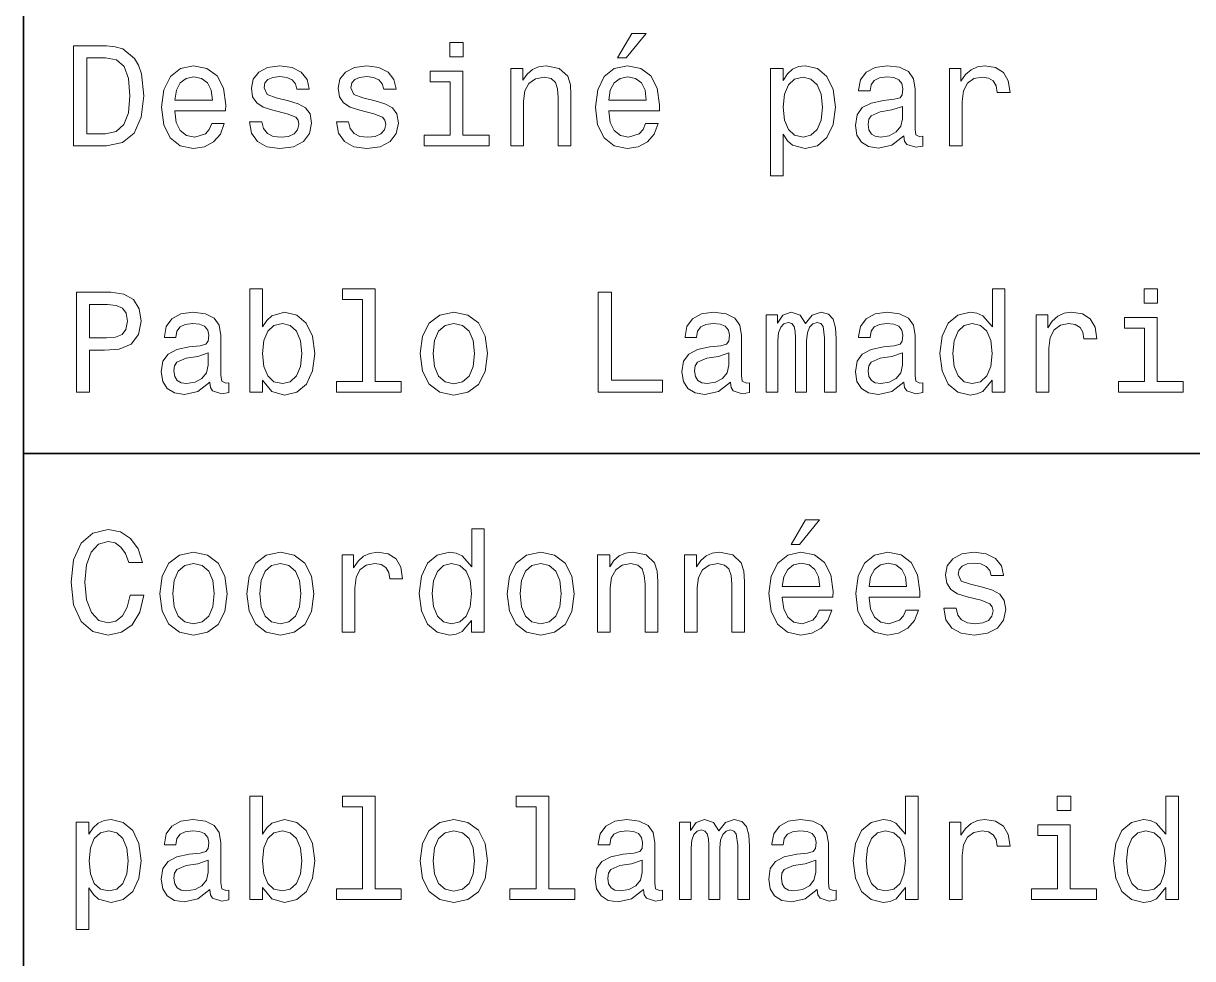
# Model space of a CAD drawing. Extents: x 0 to 297, y 0 to 210.
# Drawn here: x 97 to 126.22, y 28.38 to 51.75 of the extents above; entities that cross this region are included whole.
import ezdxf

# ---------------------------------------------------------------- set-up
doc = ezdxf.new("R2010")
doc.units = 0

msp = doc.modelspace()

# ---------------------------------------------------------------- linework, layer by layer
at = {"color": 7, "lineweight": 35}
for p, q in [((97, 10), (97, 70)), ((97, 41), (162, 41))]:
    msp.add_line(p, q, dxfattribs=at)
at = {"color": 7, "lineweight": 13}
for points in [[(111.84726, 50.88797), (112.059799, 50.88797), (112.560516, 51.500362), (112.207489, 51.500362)], [(99.080688, 51.190563), (98.248558, 51.190563), (98.248558, 48.690563), (99.080688, 48.690563), (99.473343, 48.769814), (99.765129, 49.011169), (99.945244, 49.40382), (100.010086, 49.940563), (99.952446, 50.488113), (99.880402, 50.70425), (99.779541, 50.877163), (99.487755, 51.111313), (99.296829, 51.168949)], [(107.992798, 51.27702), (107.657784, 51.27702), (107.657784, 50.916786), (107.992798, 50.916786)], [(99.055473, 50.891571), (99.329254, 50.837536), (99.516571, 50.671829), (99.628242, 50.376442), (99.664268, 49.940563), (99.624641, 49.519093), (99.51297, 49.223705), (99.322044, 49.047192), (99.055473, 48.989555), (98.583572, 48.989555), (98.583572, 50.891571)], [(100.784584, 49.565922), (102.052597, 49.565922), (102.056198, 49.713619), (101.998558, 50.127884), (101.840057, 50.437683), (101.587898, 50.625), (101.252884, 50.693443), (100.925072, 50.621399), (100.672913, 50.41967), (100.510803, 50.091862), (100.453171, 49.659584), (100.507202, 49.216499), (100.669312, 48.892292), (100.91787, 48.690563), (101.242073, 48.62212), (101.523056, 48.668949), (101.753601, 48.791428), (101.922913, 48.98595), (102.020172, 49.245319), (101.706772, 49.245319), (101.64193, 49.101227), (101.548271, 48.993156), (101.2817, 48.9067), (101.07637, 48.946327), (100.921471, 49.072407), (100.820602, 49.27774), (100.784584, 49.555115)], [(103.623199, 49.818085), (103.317001, 49.890129), (103.090057, 49.972984), (103.014412, 50.142292), (103.036026, 50.261169), (103.111671, 50.347622), (103.234146, 50.401657), (103.41066, 50.423271), (103.579971, 50.401657), (103.713257, 50.336815), (103.799713, 50.239555), (103.835732, 50.109871), (104.145531, 50.109871), (104.145531, 50.117077), (104.091499, 50.351227), (103.943802, 50.534943), (103.713257, 50.650219), (103.41066, 50.693443), (103.104469, 50.650219), (102.881126, 50.531342), (102.740631, 50.354828), (102.697403, 50.131485), (102.729828, 49.915348), (102.830688, 49.76405), (102.996399, 49.655983), (103.237755, 49.580334), (103.590775, 49.493877), (103.806915, 49.40382), (103.864555, 49.331772), (103.886169, 49.223705), (103.853745, 49.09042), (103.767288, 48.989555), (103.626801, 48.924713), (103.439484, 48.903099), (103.241356, 48.924713), (103.09726, 49.000362), (103, 49.122841), (102.960373, 49.292149), (102.654175, 49.292149), (102.704613, 49.003963), (102.852303, 48.795029), (103.086456, 48.668949), (103.41066, 48.62212), (103.749283, 48.668949), (103.997841, 48.795029), (104.149139, 48.996758), (104.203171, 49.259727), (104.163544, 49.486671), (104.051872, 49.641571), (103.868156, 49.742435)], [(105.791786, 49.818085), (105.485588, 49.890129), (105.258644, 49.972984), (105.182999, 50.142292), (105.204613, 50.261169), (105.280258, 50.347622), (105.40274, 50.401657), (105.579254, 50.423271), (105.748558, 50.401657), (105.881844, 50.336815), (105.9683, 50.239555), (106.004326, 50.109871), (106.314117, 50.109871), (106.314117, 50.117077), (106.260086, 50.351227), (106.112396, 50.534943), (105.881844, 50.650219), (105.579254, 50.693443), (105.273056, 50.650219), (105.049713, 50.531342), (104.909225, 50.354828), (104.865997, 50.131485), (104.898415, 49.915348), (104.999283, 49.76405), (105.164986, 49.655983), (105.406342, 49.580334), (105.759369, 49.493877), (105.975502, 49.40382), (106.033142, 49.331772), (106.054756, 49.223705), (106.022339, 49.09042), (105.935883, 48.989555), (105.795387, 48.924713), (105.60807, 48.903099), (105.409943, 48.924713), (105.265854, 49.000362), (105.168587, 49.122841), (105.12896, 49.292149), (104.822769, 49.292149), (104.873199, 49.003963), (105.020897, 48.795029), (105.255043, 48.668949), (105.579254, 48.62212), (105.91787, 48.668949), (106.166428, 48.795029), (106.317726, 48.996758), (106.371758, 49.259727), (106.33213, 49.486671), (106.220459, 49.641571), (106.036743, 49.742435)], [(107.981987, 48.957134), (107.981987, 50.560158), (107.16787, 50.560158), (107.16787, 50.289986), (107.664986, 50.289986), (107.664986, 48.957134), (107.016571, 48.957134), (107.016571, 48.690563), (108.637611, 48.690563), (108.637611, 48.957134)], [(109.181557, 48.690563), (109.498558, 48.690563), (109.498558, 49.807278), (109.530983, 50.063042), (109.635445, 50.250362), (109.797546, 50.365635), (110.013687, 50.408863), (110.1866, 50.372841), (110.29467, 50.275578), (110.348701, 50.113472), (110.366714, 49.897335), (110.366714, 48.690563), (110.683716, 48.690563), (110.683716, 49.962177), (110.669312, 50.217941), (110.604469, 50.430477), (110.39193, 50.625), (110.060516, 50.693443), (109.876801, 50.668228), (109.721901, 50.599785), (109.588615, 50.484512), (109.484146, 50.329613), (109.484146, 50.625), (109.181557, 50.625)], [(111.627518, 49.565922), (112.895531, 49.565922), (112.899132, 49.713619), (112.841499, 50.127884), (112.682999, 50.437683), (112.430832, 50.625), (112.095825, 50.693443), (111.768013, 50.621399), (111.515854, 50.41967), (111.353745, 50.091862), (111.296112, 49.659584), (111.350143, 49.216499), (111.512245, 48.892292), (111.760803, 48.690563), (112.085014, 48.62212), (112.365997, 48.668949), (112.596542, 48.791428), (112.765854, 48.98595), (112.863113, 49.245319), (112.549713, 49.245319), (112.484871, 49.101227), (112.391212, 48.993156), (112.124641, 48.9067), (111.919312, 48.946327), (111.764412, 49.072407), (111.663544, 49.27774), (111.627518, 49.555115)], [(115.986313, 50.326012), (115.986313, 50.625), (115.669312, 50.625), (115.669312, 47.941284), (115.986313, 47.941284), (115.986313, 48.98595), (116.097984, 48.816643), (116.22406, 48.704971), (116.541069, 48.62212), (116.843658, 48.690563), (117.081413, 48.895893), (117.236313, 49.2201), (117.293945, 49.659584), (117.236313, 50.095463), (117.081413, 50.41967), (116.843658, 50.621399), (116.541069, 50.693443), (116.368156, 50.671829), (116.220459, 50.603386), (116.094383, 50.488113)], [(119.005043, 48.942726), (119.005043, 48.931919), (119.023056, 48.809441), (119.077087, 48.722984), (119.304031, 48.654541), (119.480545, 48.683357), (119.480545, 48.928314), (119.4049, 48.917507), (119.304031, 48.96434), (119.286026, 49.108429), (119.286026, 50.109871), (119.242798, 50.365635), (119.116714, 50.54575), (118.896973, 50.65382), (118.587173, 50.693443), (118.284584, 50.650219), (118.061241, 50.52774), (117.920746, 50.336815), (117.873917, 50.084656), (117.873917, 50.063042), (118.158501, 50.063042), (118.183716, 50.21434), (118.26297, 50.322407), (118.392654, 50.387249), (118.57637, 50.412464), (118.752884, 50.394455), (118.878967, 50.34042), (118.954613, 50.246758), (118.979828, 50.117077), (118.965416, 49.965778), (118.907784, 49.890129), (118.763687, 49.854107), (118.493515, 49.825291), (118.183716, 49.760448), (117.963974, 49.645176), (117.834297, 49.465057), (117.79467, 49.19849), (117.830688, 48.960735), (117.942368, 48.784222), (118.122482, 48.67255), (118.37104, 48.632927), (118.706055, 48.708576)], [(120.143372, 48.690563), (120.460373, 48.690563), (120.460373, 49.796471), (120.492798, 50.063042), (120.590057, 50.253963), (120.748558, 50.369236), (120.961098, 50.408863), (121.119598, 50.383648), (121.238472, 50.3116), (121.310516, 50.189121), (121.335739, 50.023415), (121.656342, 50.023415), (121.613113, 50.315205), (121.49424, 50.524136), (121.296112, 50.650219), (121.02594, 50.693443), (120.842224, 50.664627), (120.683716, 50.592579), (120.543228, 50.4701), (120.431557, 50.304398), (120.431557, 50.625), (120.143372, 50.625)], [(100.784584, 49.832493), (100.824211, 50.081055), (100.921471, 50.264771), (101.069168, 50.376442), (101.263687, 50.416069), (101.454613, 50.376442), (101.602303, 50.264771), (101.69236, 50.081055), (101.724785, 49.832493)], [(111.627518, 49.832493), (111.667145, 50.081055), (111.764412, 50.264771), (111.912102, 50.376442), (112.106628, 50.416069), (112.297546, 50.376442), (112.445244, 50.264771), (112.535301, 50.081055), (112.567726, 49.832493)], [(116.48703, 48.9067), (116.274498, 48.953533), (116.119598, 49.097622), (116.022339, 49.331772), (115.989914, 49.659584), (116.022339, 49.983791), (116.119598, 50.217941), (116.274498, 50.358429), (116.48703, 50.408863), (116.681557, 50.358429), (116.836456, 50.21434), (116.933716, 49.98019), (116.969742, 49.659584), (116.933716, 49.335377), (116.836456, 49.097622), (116.681557, 48.953533)], [(118.969025, 49.367798), (118.925797, 49.180477), (118.810516, 49.036385), (118.637611, 48.942726), (118.425072, 48.910305), (118.288185, 48.928314), (118.190926, 48.98595), (118.129684, 49.086815), (118.111671, 49.227306), (118.126083, 49.353386), (118.183716, 49.443443), (118.414268, 49.544312), (118.706055, 49.587536), (118.969025, 49.673992)], [(98.324211, 42.530979), (98.655617, 42.530979), (98.655617, 43.586456), (99.023056, 43.586456), (99.394089, 43.604465), (99.689484, 43.730545), (99.880402, 43.975502), (99.945244, 44.310516), (99.894814, 44.620316), (99.750717, 44.84726), (99.51297, 44.98415), (99.188759, 45.030979), (98.324211, 45.030979)], [(102.974785, 42.829971), (103.208931, 42.552593), (103.529541, 42.462536), (103.83213, 42.530979), (104.073486, 42.736309), (104.224785, 43.064121), (104.282417, 43.5), (104.224785, 43.935879), (104.069885, 44.260086), (103.83213, 44.461815), (103.529541, 44.533859), (103.21254, 44.440201), (103.082855, 44.324928), (102.974785, 44.170029), (102.974785, 45.117435), (102.657784, 45.117435), (102.657784, 42.530979), (102.974785, 42.530979)], [(105.474785, 44.850864), (105.474785, 42.79755), (104.822769, 42.79755), (104.822769, 42.530979), (106.440201, 42.530979), (106.440201, 42.79755), (105.791786, 42.79755), (105.791786, 45.117435), (104.977669, 45.117435), (104.977669, 44.850864)], [(111.364555, 42.530979), (112.971184, 42.530979), (112.971184, 42.833572), (111.695969, 42.833572), (111.695969, 45.030979), (111.364555, 45.030979)], [(121.213257, 42.829971), (121.213257, 42.530979), (121.530258, 42.530979), (121.530258, 45.117435), (121.216858, 45.117435), (121.216858, 44.170029), (120.97551, 44.443802), (120.827812, 44.508644), (120.658501, 44.533859), (120.35231, 44.461815), (120.114555, 44.260086), (119.959656, 43.935879), (119.905624, 43.5), (119.959656, 43.064121), (120.114555, 42.736309), (120.35231, 42.530979), (120.658501, 42.462536), (120.827812, 42.487751), (120.979111, 42.552593)], [(125.341499, 45.117435), (125.006485, 45.117435), (125.006485, 44.757202), (125.341499, 44.757202)], [(99.098701, 44.724785), (99.314842, 44.703171), (99.473343, 44.634727), (99.567001, 44.508644), (99.599426, 44.310516), (99.5634, 44.101585), (99.466141, 43.975502), (99.30043, 43.910664), (99.073486, 43.892651), (98.655617, 43.892651), (98.655617, 44.724785)], [(101.656342, 42.783142), (101.656342, 42.772335), (101.674355, 42.649857), (101.728386, 42.5634), (101.95533, 42.494957), (102.131844, 42.523773), (102.131844, 42.76873), (102.056198, 42.757923), (101.95533, 42.804756), (101.937317, 42.948845), (101.937317, 43.950287), (101.894089, 44.206051), (101.768013, 44.386166), (101.548271, 44.494236), (101.238472, 44.533859), (100.935883, 44.490635), (100.71254, 44.368156), (100.572044, 44.177231), (100.525215, 43.925072), (100.525215, 43.903458), (100.809799, 43.903458), (100.835014, 44.054756), (100.914268, 44.162823), (101.043945, 44.227665), (101.227669, 44.25288), (101.404175, 44.234871), (101.530258, 44.180836), (101.605911, 44.087173), (101.631126, 43.957493), (101.616714, 43.806194), (101.559074, 43.730545), (101.414986, 43.694523), (101.144814, 43.665707), (100.835014, 43.600864), (100.615273, 43.485592), (100.485588, 43.305473), (100.445969, 43.038906), (100.481987, 42.801151), (100.593658, 42.624638), (100.773773, 42.512966), (101.022331, 42.473343), (101.357346, 42.548992)], [(106.919312, 43.496399), (106.976944, 43.056915), (107.142654, 42.732708), (107.405617, 42.530979), (107.758644, 42.462536), (108.10807, 42.530979), (108.37104, 42.729107), (108.536743, 43.053314), (108.597984, 43.496399), (108.536743, 43.935879), (108.37104, 44.263687), (108.10807, 44.461815), (107.758644, 44.533859), (107.405617, 44.461815), (107.142654, 44.260086), (106.976944, 43.935879)], [(114.66787, 42.783142), (114.66787, 42.772335), (114.685883, 42.649857), (114.739914, 42.5634), (114.966858, 42.494957), (115.143372, 42.523773), (115.143372, 42.76873), (115.067719, 42.757923), (114.966858, 42.804756), (114.948845, 42.948845), (114.948845, 43.950287), (114.905617, 44.206051), (114.779541, 44.386166), (114.559799, 44.494236), (114.25, 44.533859), (113.947403, 44.490635), (113.72406, 44.368156), (113.583572, 44.177231), (113.536743, 43.925072), (113.536743, 43.903458), (113.821327, 43.903458), (113.846542, 44.054756), (113.925789, 44.162823), (114.055473, 44.227665), (114.239197, 44.25288), (114.415703, 44.234871), (114.541786, 44.180836), (114.617432, 44.087173), (114.642654, 43.957493), (114.628242, 43.806194), (114.570602, 43.730545), (114.426514, 43.694523), (114.156342, 43.665707), (113.846542, 43.600864), (113.626801, 43.485592), (113.497116, 43.305473), (113.457489, 43.038906), (113.493515, 42.801151), (113.605186, 42.624638), (113.785301, 42.512966), (114.033859, 42.473343), (114.368874, 42.548992)], [(115.561241, 42.530979), (115.853027, 42.530979), (115.853027, 43.824207), (115.87104, 44.01873), (115.925072, 44.159222), (116.007927, 44.242073), (116.115997, 44.274494), (116.202454, 44.245678), (116.260086, 44.17363), (116.288902, 44.051151), (116.299713, 43.88905), (116.299713, 42.530979), (116.573486, 42.530979), (116.573486, 43.824207), (116.591499, 44.015129), (116.645531, 44.155621), (116.731987, 44.242073), (116.840057, 44.274494), (116.926514, 44.245678), (116.984146, 44.17363), (117.020172, 43.88905), (117.020172, 42.530979), (117.311958, 42.530979), (117.311958, 43.867435), (117.293945, 44.144814), (117.236313, 44.357349), (117.12104, 44.48703), (116.933716, 44.533859), (116.713974, 44.461815), (116.54467, 44.25288), (116.411385, 44.458214), (116.188042, 44.533859), (115.982712, 44.461815), (115.842216, 44.260086), (115.842216, 44.465416), (115.561241, 44.465416)], [(119.005043, 42.783142), (119.005043, 42.772335), (119.023056, 42.649857), (119.077087, 42.5634), (119.304031, 42.494957), (119.480545, 42.523773), (119.480545, 42.76873), (119.4049, 42.757923), (119.304031, 42.804756), (119.286026, 42.948845), (119.286026, 43.950287), (119.242798, 44.206051), (119.116714, 44.386166), (118.896973, 44.494236), (118.587173, 44.533859), (118.284584, 44.490635), (118.061241, 44.368156), (117.920746, 44.177231), (117.873917, 43.925072), (117.873917, 43.903458), (118.158501, 43.903458), (118.183716, 44.054756), (118.26297, 44.162823), (118.392654, 44.227665), (118.57637, 44.25288), (118.752884, 44.234871), (118.878967, 44.180836), (118.954613, 44.087173), (118.979828, 43.957493), (118.965416, 43.806194), (118.907784, 43.730545), (118.763687, 43.694523), (118.493515, 43.665707), (118.183716, 43.600864), (117.963974, 43.485592), (117.834297, 43.305473), (117.79467, 43.038906), (117.830688, 42.801151), (117.942368, 42.624638), (118.122482, 42.512966), (118.37104, 42.473343), (118.706055, 42.548992)], [(122.311966, 42.530979), (122.628967, 42.530979), (122.628967, 43.636887), (122.661385, 43.903458), (122.758652, 44.094379), (122.917145, 44.209652), (123.129684, 44.249279), (123.288185, 44.224064), (123.407059, 44.152016), (123.479111, 44.029537), (123.504326, 43.863831), (123.824928, 43.863831), (123.7817, 44.155621), (123.662827, 44.364552), (123.464699, 44.490635), (123.194527, 44.533859), (123.010811, 44.505043), (122.85231, 44.432995), (122.711823, 44.310516), (122.600143, 44.144814), (122.600143, 44.465416), (122.311966, 44.465416)], [(103.958214, 43.5), (103.922188, 43.175793), (103.824928, 42.938038), (103.670029, 42.793949), (103.475502, 42.747116), (103.26297, 42.793949), (103.10807, 42.938038), (103.010803, 43.172188), (102.978386, 43.5), (103.010803, 43.824207), (103.10807, 44.058357), (103.26297, 44.198845), (103.475502, 44.249279), (103.670029, 44.198845), (103.824928, 44.054756), (103.922188, 43.820606)], [(107.243515, 43.5), (107.27594, 43.824207), (107.376801, 44.058357), (107.538902, 44.20245), (107.758644, 44.25288), (107.974785, 44.20245), (108.136887, 44.061958), (108.237755, 43.824207), (108.273773, 43.5), (108.237755, 43.172188), (108.136887, 42.934437), (107.974785, 42.790344), (107.758644, 42.743515), (107.538902, 42.790344), (107.376801, 42.934437), (107.27594, 43.172188)], [(120.71254, 44.249279), (120.921471, 44.198845), (121.079971, 44.058357), (121.17363, 43.824207), (121.209656, 43.5), (121.17363, 43.172188), (121.079971, 42.938038), (120.921471, 42.793949), (120.71254, 42.747116), (120.514412, 42.793949), (120.363113, 42.938038), (120.262253, 43.175793), (120.229828, 43.5), (120.262253, 43.820606), (120.363113, 44.054756), (120.514412, 44.198845)], [(125.330696, 42.79755), (125.330696, 44.400574), (124.516571, 44.400574), (124.516571, 44.130402), (125.013695, 44.130402), (125.013695, 42.79755), (124.36528, 42.79755), (124.36528, 42.530979), (125.986313, 42.530979), (125.986313, 42.79755)], [(101.620316, 43.208214), (101.577087, 43.020893), (101.461815, 42.876801), (101.288902, 42.783142), (101.07637, 42.750721), (100.939484, 42.76873), (100.842216, 42.826366), (100.780983, 42.927231), (100.76297, 43.067722), (100.777374, 43.193802), (100.835014, 43.283859), (101.065559, 43.384727), (101.357346, 43.427952), (101.620316, 43.514408)], [(114.631844, 43.208214), (114.588615, 43.020893), (114.473343, 42.876801), (114.30043, 42.783142), (114.087898, 42.750721), (113.951004, 42.76873), (113.853745, 42.826366), (113.792503, 42.927231), (113.774498, 43.067722), (113.788902, 43.193802), (113.846542, 43.283859), (114.077087, 43.384727), (114.368874, 43.427952), (114.631844, 43.514408)], [(118.969025, 43.208214), (118.925797, 43.020893), (118.810516, 42.876801), (118.637611, 42.783142), (118.425072, 42.750721), (118.288185, 42.76873), (118.190926, 42.826366), (118.129684, 42.927231), (118.111671, 43.067722), (118.126083, 43.193802), (118.183716, 43.283859), (118.414268, 43.384727), (118.706055, 43.427952), (118.969025, 43.514408)], [(116.184441, 38.728386), (116.396973, 38.728386), (116.897697, 39.340778), (116.54467, 39.340778)], [(99.66787, 37.460373), (99.595818, 37.15778), (99.476944, 36.941643), (99.311241, 36.808357), (99.116714, 36.765129), (98.882568, 36.829971), (98.698845, 37.024494), (98.57637, 37.341499), (98.536743, 37.780979), (98.57637, 38.216858), (98.695244, 38.537464), (98.87896, 38.731987), (99.116714, 38.80043), (99.289627, 38.764408), (99.437317, 38.663544), (99.552597, 38.501442), (99.631844, 38.278099), (99.97406, 38.278099), (99.865997, 38.620316), (99.678673, 38.879681), (99.422913, 39.041786), (99.116714, 39.099422), (98.734871, 39.009365), (98.443085, 38.757202), (98.25576, 38.342937), (98.190926, 37.780979), (98.25576, 37.219021), (98.443085, 36.804756), (98.734871, 36.548992), (99.116714, 36.462536), (99.451729, 36.530979), (99.721901, 36.721901), (99.912827, 37.035301), (100.013687, 37.460373)], [(108.201729, 36.829971), (108.201729, 36.530979), (108.51873, 36.530979), (108.51873, 39.117435), (108.20533, 39.117435), (108.20533, 38.170029), (107.963974, 38.443802), (107.816284, 38.508644), (107.646973, 38.533859), (107.340775, 38.461815), (107.103027, 38.260086), (106.948128, 37.935879), (106.894089, 37.5), (106.948128, 37.064121), (107.103027, 36.736309), (107.340775, 36.530979), (107.646973, 36.462536), (107.816284, 36.487751), (107.967575, 36.552593)], [(100.413544, 37.496399), (100.471184, 37.056915), (100.636887, 36.732708), (100.899857, 36.530979), (101.252884, 36.462536), (101.602303, 36.530979), (101.865273, 36.729107), (102.030983, 37.053314), (102.092216, 37.496399), (102.030983, 37.935879), (101.865273, 38.263687), (101.602303, 38.461815), (101.252884, 38.533859), (100.899857, 38.461815), (100.636887, 38.260086), (100.471184, 37.935879)], [(102.58213, 37.496399), (102.639771, 37.056915), (102.805473, 36.732708), (103.068443, 36.530979), (103.421471, 36.462536), (103.770897, 36.530979), (104.033859, 36.729107), (104.19957, 37.053314), (104.260803, 37.496399), (104.19957, 37.935879), (104.033859, 38.263687), (103.770897, 38.461815), (103.421471, 38.533859), (103.068443, 38.461815), (102.805473, 38.260086), (102.639771, 37.935879)], [(104.963257, 36.530979), (105.280258, 36.530979), (105.280258, 37.636887), (105.312683, 37.903458), (105.409943, 38.094379), (105.568443, 38.209652), (105.780983, 38.249279), (105.939484, 38.224064), (106.058357, 38.152016), (106.130402, 38.029537), (106.155617, 37.863831), (106.476227, 37.863831), (106.432999, 38.155621), (106.314117, 38.364552), (106.115997, 38.490635), (105.845825, 38.533859), (105.662102, 38.505043), (105.503601, 38.432995), (105.363113, 38.310516), (105.251442, 38.144814), (105.251442, 38.465416), (104.963257, 38.465416)], [(109.087898, 37.496399), (109.145531, 37.056915), (109.311241, 36.732708), (109.574203, 36.530979), (109.927231, 36.462536), (110.276657, 36.530979), (110.539627, 36.729107), (110.70533, 37.053314), (110.766571, 37.496399), (110.70533, 37.935879), (110.539627, 38.263687), (110.276657, 38.461815), (109.927231, 38.533859), (109.574203, 38.461815), (109.311241, 38.260086), (109.145531, 37.935879)], [(111.350143, 36.530979), (111.667145, 36.530979), (111.667145, 37.647694), (111.69957, 37.903458), (111.804031, 38.090778), (111.966141, 38.206051), (112.182274, 38.249279), (112.355186, 38.213257), (112.463257, 38.115993), (112.517288, 37.953888), (112.535301, 37.737751), (112.535301, 36.530979), (112.852303, 36.530979), (112.852303, 37.802593), (112.837898, 38.058357), (112.773056, 38.270893), (112.560516, 38.465416), (112.229103, 38.533859), (112.045387, 38.508644), (111.890488, 38.440201), (111.757202, 38.324928), (111.65274, 38.170029), (111.65274, 38.465416), (111.350143, 38.465416)], [(113.51873, 36.530979), (113.835732, 36.530979), (113.835732, 37.647694), (113.868156, 37.903458), (113.972626, 38.090778), (114.134727, 38.206051), (114.350861, 38.249279), (114.523773, 38.213257), (114.631844, 38.115993), (114.685883, 37.953888), (114.703888, 37.737751), (114.703888, 36.530979), (115.020889, 36.530979), (115.020889, 37.802593), (115.006485, 38.058357), (114.941643, 38.270893), (114.729111, 38.465416), (114.39769, 38.533859), (114.213974, 38.508644), (114.059082, 38.440201), (113.925789, 38.324928), (113.821327, 38.170029), (113.821327, 38.465416), (113.51873, 38.465416)], [(115.964699, 37.406338), (117.232712, 37.406338), (117.236313, 37.554035), (117.178673, 37.9683), (117.020172, 38.278099), (116.768013, 38.465416), (116.432999, 38.533859), (116.105186, 38.461815), (115.853027, 38.260086), (115.690918, 37.932278), (115.633286, 37.5), (115.687317, 37.056915), (115.849426, 36.732708), (116.097984, 36.530979), (116.422188, 36.462536), (116.703171, 36.509365), (116.933716, 36.631844), (117.103027, 36.826366), (117.200287, 37.085735), (116.886887, 37.085735), (116.822044, 36.941643), (116.728386, 36.833572), (116.461815, 36.747116), (116.256485, 36.786743), (116.101585, 36.912823), (116.000717, 37.118156), (115.964699, 37.395531)], [(118.133286, 37.406338), (119.401299, 37.406338), (119.4049, 37.554035), (119.34726, 37.9683), (119.188766, 38.278099), (118.9366, 38.465416), (118.601585, 38.533859), (118.273773, 38.461815), (118.021614, 38.260086), (117.859512, 37.932278), (117.801872, 37.5), (117.855911, 37.056915), (118.018013, 36.732708), (118.266571, 36.530979), (118.590775, 36.462536), (118.871758, 36.509365), (119.10231, 36.631844), (119.271614, 36.826366), (119.368881, 37.085735), (119.055481, 37.085735), (118.990631, 36.941643), (118.896973, 36.833572), (118.630402, 36.747116), (118.425072, 36.786743), (118.270172, 36.912823), (118.169312, 37.118156), (118.133286, 37.395531)], [(120.971901, 37.658501), (120.66571, 37.730545), (120.438766, 37.8134), (120.363113, 37.982708), (120.384727, 38.101585), (120.460373, 38.188038), (120.582855, 38.242073), (120.759369, 38.263687), (120.92868, 38.242073), (121.061966, 38.177231), (121.148415, 38.079971), (121.184441, 37.950287), (121.49424, 37.950287), (121.49424, 37.957493), (121.440201, 38.191643), (121.292511, 38.375359), (121.061966, 38.490635), (120.759369, 38.533859), (120.453171, 38.490635), (120.229828, 38.371758), (120.08934, 38.195244), (120.046112, 37.971901), (120.078529, 37.755764), (120.179398, 37.604465), (120.3451, 37.496399), (120.586456, 37.42075), (120.939484, 37.334293), (121.155624, 37.244236), (121.213257, 37.172188), (121.234871, 37.064121), (121.202454, 36.930836), (121.115997, 36.829971), (120.97551, 36.765129), (120.788185, 36.743515), (120.590057, 36.765129), (120.445969, 36.840778), (120.348709, 36.963257), (120.309082, 37.132565), (120.002884, 37.132565), (120.053314, 36.844379), (120.201012, 36.635445), (120.435158, 36.509365), (120.759369, 36.462536), (121.097984, 36.509365), (121.346542, 36.635445), (121.497841, 36.837173), (121.551872, 37.100143), (121.512253, 37.327087), (121.400574, 37.481987), (121.216858, 37.582851)], [(100.737755, 37.5), (100.770172, 37.824207), (100.87104, 38.058357), (101.033142, 38.20245), (101.252884, 38.25288), (101.469017, 38.20245), (101.631126, 38.061958), (101.731987, 37.824207), (101.768013, 37.5), (101.731987, 37.172188), (101.631126, 36.934437), (101.469017, 36.790344), (101.252884, 36.743515), (101.033142, 36.790344), (100.87104, 36.934437), (100.770172, 37.172188)], [(102.906342, 37.5), (102.938759, 37.824207), (103.039627, 38.058357), (103.201729, 38.20245), (103.421471, 38.25288), (103.637611, 38.20245), (103.799713, 38.061958), (103.900574, 37.824207), (103.9366, 37.5), (103.900574, 37.172188), (103.799713, 36.934437), (103.637611, 36.790344), (103.421471, 36.743515), (103.201729, 36.790344), (103.039627, 36.934437), (102.938759, 37.172188)], [(107.701012, 38.249279), (107.909943, 38.198845), (108.068443, 38.058357), (108.162102, 37.824207), (108.198128, 37.5), (108.162102, 37.172188), (108.068443, 36.938038), (107.909943, 36.793949), (107.701012, 36.747116), (107.502884, 36.793949), (107.351585, 36.938038), (107.250717, 37.175793), (107.2183, 37.5), (107.250717, 37.820606), (107.351585, 38.054756), (107.502884, 38.198845)], [(109.412102, 37.5), (109.444527, 37.824207), (109.545387, 38.058357), (109.707489, 38.20245), (109.927231, 38.25288), (110.143372, 38.20245), (110.305473, 38.061958), (110.406342, 37.824207), (110.44236, 37.5), (110.406342, 37.172188), (110.305473, 36.934437), (110.143372, 36.790344), (109.927231, 36.743515), (109.707489, 36.790344), (109.545387, 36.934437), (109.444527, 37.172188)], [(115.964699, 37.672909), (116.004318, 37.921471), (116.101585, 38.105186), (116.249283, 38.216858), (116.443802, 38.256485), (116.634727, 38.216858), (116.782425, 38.105186), (116.872482, 37.921471), (116.9049, 37.672909)], [(118.133286, 37.672909), (118.172913, 37.921471), (118.270172, 38.105186), (118.41787, 38.216858), (118.612396, 38.256485), (118.803314, 38.216858), (118.951012, 38.105186), (119.041069, 37.921471), (119.073486, 37.672909)], [(102.974785, 30.149136), (103.208931, 29.871758), (103.529541, 29.7817), (103.83213, 29.850143), (104.073486, 30.055475), (104.224785, 30.383286), (104.282417, 30.819164), (104.224785, 31.255043), (104.069885, 31.57925), (103.83213, 31.780979), (103.529541, 31.853025), (103.21254, 31.759365), (103.082855, 31.644091), (102.974785, 31.489193), (102.974785, 32.4366), (102.657784, 32.4366), (102.657784, 29.850143), (102.974785, 29.850143)], [(105.474785, 32.170029), (105.474785, 30.116714), (104.822769, 30.116714), (104.822769, 29.850143), (106.440201, 29.850143), (106.440201, 30.116714), (105.791786, 30.116714), (105.791786, 32.4366), (104.977669, 32.4366), (104.977669, 32.170029)], [(109.811958, 32.170029), (109.811958, 30.116714), (109.159943, 30.116714), (109.159943, 29.850143), (110.777374, 29.850143), (110.777374, 30.116714), (110.12896, 30.116714), (110.12896, 32.4366), (109.314842, 32.4366), (109.314842, 32.170029)], [(119.04467, 30.149136), (119.04467, 29.850143), (119.361671, 29.850143), (119.361671, 32.4366), (119.048271, 32.4366), (119.048271, 31.489193), (118.806915, 31.762968), (118.659225, 31.827808), (118.489914, 31.853025), (118.183716, 31.780979), (117.945969, 31.57925), (117.791069, 31.255043), (117.73703, 30.819164), (117.791069, 30.383286), (117.945969, 30.055475), (118.183716, 29.850143), (118.489914, 29.7817), (118.659225, 29.806915), (118.810516, 29.871758)], [(123.172913, 32.4366), (122.837898, 32.4366), (122.837898, 32.076366), (123.172913, 32.076366)], [(125.550438, 30.149136), (125.550438, 29.850143), (125.867439, 29.850143), (125.867439, 32.4366), (125.554039, 32.4366), (125.554039, 31.489193), (125.312683, 31.762968), (125.164993, 31.827808), (124.995682, 31.853025), (124.689484, 31.780979), (124.451736, 31.57925), (124.296829, 31.255043), (124.242798, 30.819164), (124.296829, 30.383286), (124.451736, 30.055475), (124.689484, 29.850143), (124.995682, 29.7817), (125.164993, 29.806915), (125.316284, 29.871758)], [(98.637611, 31.48559), (98.637611, 31.784582), (98.320602, 31.784582), (98.320602, 29.100864), (98.637611, 29.100864), (98.637611, 30.145533), (98.749283, 29.976225), (98.875359, 29.864553), (99.19236, 29.7817), (99.494957, 29.850143), (99.732712, 30.055475), (99.887611, 30.379683), (99.945244, 30.819164), (99.887611, 31.255043), (99.732712, 31.57925), (99.494957, 31.780979), (99.19236, 31.853025), (99.019455, 31.831411), (98.871758, 31.762968), (98.745674, 31.647694)], [(101.656342, 30.102304), (101.656342, 30.091497), (101.674355, 29.969019), (101.728386, 29.882565), (101.95533, 29.814121), (102.131844, 29.842939), (102.131844, 30.087896), (102.056198, 30.077089), (101.95533, 30.123919), (101.937317, 30.268011), (101.937317, 31.269451), (101.894089, 31.525215), (101.768013, 31.70533), (101.548271, 31.8134), (101.238472, 31.853025), (100.935883, 31.809797), (100.71254, 31.687319), (100.572044, 31.496397), (100.525215, 31.244236), (100.525215, 31.222622), (100.809799, 31.222622), (100.835014, 31.373919), (100.914268, 31.481987), (101.043945, 31.546829), (101.227669, 31.572046), (101.404175, 31.554033), (101.530258, 31.5), (101.605911, 31.40634), (101.631126, 31.276657), (101.616714, 31.125359), (101.559074, 31.049711), (101.414986, 31.013687), (101.144814, 30.984869), (100.835014, 30.920029), (100.615273, 30.804754), (100.485588, 30.62464), (100.445969, 30.358068), (100.481987, 30.120316), (100.593658, 29.943804), (100.773773, 29.832132), (101.022331, 29.792507), (101.357346, 29.868155)], [(106.919312, 30.815561), (106.976944, 30.37608), (107.142654, 30.051872), (107.405617, 29.850143), (107.758644, 29.7817), (108.10807, 29.850143), (108.37104, 30.048271), (108.536743, 30.372478), (108.597984, 30.815561), (108.536743, 31.255043), (108.37104, 31.582851), (108.10807, 31.780979), (107.758644, 31.853025), (107.405617, 31.780979), (107.142654, 31.57925), (106.976944, 31.255043)], [(112.499283, 30.102304), (112.499283, 30.091497), (112.517288, 29.969019), (112.571327, 29.882565), (112.798271, 29.814121), (112.974785, 29.842939), (112.974785, 30.087896), (112.899132, 30.077089), (112.798271, 30.123919), (112.780258, 30.268011), (112.780258, 31.269451), (112.73703, 31.525215), (112.610947, 31.70533), (112.391212, 31.8134), (112.081413, 31.853025), (111.778816, 31.809797), (111.555473, 31.687319), (111.414986, 31.496397), (111.368156, 31.244236), (111.368156, 31.222622), (111.65274, 31.222622), (111.677956, 31.373919), (111.757202, 31.481987), (111.886887, 31.546829), (112.070602, 31.572046), (112.247116, 31.554033), (112.373199, 31.5), (112.448845, 31.40634), (112.47406, 31.276657), (112.459656, 31.125359), (112.402016, 31.049711), (112.257927, 31.013687), (111.987755, 30.984869), (111.677956, 30.920029), (111.458214, 30.804754), (111.328529, 30.62464), (111.288902, 30.358068), (111.324928, 30.120316), (111.4366, 29.943804), (111.616714, 29.832132), (111.865273, 29.792507), (112.200287, 29.868155)], [(113.392654, 29.850143), (113.684441, 29.850143), (113.684441, 31.143372), (113.702446, 31.337896), (113.756485, 31.478386), (113.83934, 31.561239), (113.947403, 31.593658), (114.033859, 31.56484), (114.091499, 31.492794), (114.120316, 31.370316), (114.131119, 31.208212), (114.131119, 29.850143), (114.4049, 29.850143), (114.4049, 31.143372), (114.422913, 31.334293), (114.476944, 31.474783), (114.5634, 31.561239), (114.671471, 31.593658), (114.757927, 31.56484), (114.815559, 31.492794), (114.851585, 31.208212), (114.851585, 29.850143), (115.143372, 29.850143), (115.143372, 31.1866), (115.125359, 31.463976), (115.067719, 31.676512), (114.952454, 31.806194), (114.765129, 31.853025), (114.545387, 31.780979), (114.376083, 31.572046), (114.242798, 31.777376), (114.019455, 31.853025), (113.814117, 31.780979), (113.67363, 31.57925), (113.67363, 31.784582), (113.392654, 31.784582)], [(116.836456, 30.102304), (116.836456, 30.091497), (116.854469, 29.969019), (116.908501, 29.882565), (117.135445, 29.814121), (117.311958, 29.842939), (117.311958, 30.087896), (117.236313, 30.077089), (117.135445, 30.123919), (117.117432, 30.268011), (117.117432, 31.269451), (117.074203, 31.525215), (116.948128, 31.70533), (116.728386, 31.8134), (116.418587, 31.853025), (116.115997, 31.809797), (115.892654, 31.687319), (115.752159, 31.496397), (115.70533, 31.244236), (115.70533, 31.222622), (115.989914, 31.222622), (116.015129, 31.373919), (116.094383, 31.481987), (116.22406, 31.546829), (116.407784, 31.572046), (116.58429, 31.554033), (116.710373, 31.5), (116.786026, 31.40634), (116.811241, 31.276657), (116.796829, 31.125359), (116.739197, 31.049711), (116.5951, 31.013687), (116.324928, 30.984869), (116.015129, 30.920029), (115.795387, 30.804754), (115.66571, 30.62464), (115.626083, 30.358068), (115.662102, 30.120316), (115.773773, 29.943804), (115.953888, 29.832132), (116.202454, 29.792507), (116.53746, 29.868155)], [(120.143372, 29.850143), (120.460373, 29.850143), (120.460373, 30.956051), (120.492798, 31.222622), (120.590057, 31.413544), (120.748558, 31.528818), (120.961098, 31.568443), (121.119598, 31.543226), (121.238472, 31.47118), (121.310516, 31.348701), (121.335739, 31.182997), (121.656342, 31.182997), (121.613113, 31.474783), (121.49424, 31.683718), (121.296112, 31.809797), (121.02594, 31.853025), (120.842224, 31.824207), (120.683716, 31.752161), (120.543228, 31.629683), (120.431557, 31.463976), (120.431557, 31.784582), (120.143372, 31.784582)], [(99.138329, 30.066282), (98.925789, 30.113111), (98.770897, 30.257204), (98.67363, 30.491354), (98.641212, 30.819164), (98.67363, 31.143372), (98.770897, 31.377522), (98.925789, 31.518011), (99.138329, 31.568443), (99.332855, 31.518011), (99.487755, 31.373919), (99.585014, 31.139769), (99.62104, 30.819164), (99.585014, 30.494957), (99.487755, 30.257204), (99.332855, 30.113111)], [(103.958214, 30.819164), (103.922188, 30.494957), (103.824928, 30.257204), (103.670029, 30.113111), (103.475502, 30.066282), (103.26297, 30.113111), (103.10807, 30.257204), (103.010803, 30.491354), (102.978386, 30.819164), (103.010803, 31.143372), (103.10807, 31.377522), (103.26297, 31.518011), (103.475502, 31.568443), (103.670029, 31.518011), (103.824928, 31.373919), (103.922188, 31.139769)], [(107.243515, 30.819164), (107.27594, 31.143372), (107.376801, 31.377522), (107.538902, 31.521614), (107.758644, 31.572046), (107.974785, 31.521614), (108.136887, 31.381123), (108.237755, 31.143372), (108.273773, 30.819164), (108.237755, 30.491354), (108.136887, 30.253601), (107.974785, 30.109509), (107.758644, 30.062679), (107.538902, 30.109509), (107.376801, 30.253601), (107.27594, 30.491354)], [(118.543945, 31.568443), (118.752884, 31.518011), (118.911385, 31.377522), (119.005043, 31.143372), (119.041069, 30.819164), (119.005043, 30.491354), (118.911385, 30.257204), (118.752884, 30.113111), (118.543945, 30.066282), (118.345825, 30.113111), (118.194527, 30.257204), (118.093658, 30.494957), (118.061241, 30.819164), (118.093658, 31.139769), (118.194527, 31.373919), (118.345825, 31.518011)], [(123.162109, 30.116714), (123.162109, 31.71974), (122.347984, 31.71974), (122.347984, 31.449568), (122.845108, 31.449568), (122.845108, 30.116714), (122.196686, 30.116714), (122.196686, 29.850143), (123.817726, 29.850143), (123.817726, 30.116714)], [(125.049713, 31.568443), (125.258652, 31.518011), (125.417152, 31.377522), (125.510811, 31.143372), (125.546829, 30.819164), (125.510811, 30.491354), (125.417152, 30.257204), (125.258652, 30.113111), (125.049713, 30.066282), (124.851585, 30.113111), (124.700287, 30.257204), (124.599426, 30.494957), (124.567001, 30.819164), (124.599426, 31.139769), (124.700287, 31.373919), (124.851585, 31.518011)], [(101.620316, 30.527376), (101.577087, 30.340057), (101.461815, 30.195965), (101.288902, 30.102304), (101.07637, 30.069883), (100.939484, 30.087896), (100.842216, 30.145533), (100.780983, 30.246397), (100.76297, 30.386887), (100.777374, 30.512968), (100.835014, 30.603025), (101.065559, 30.70389), (101.357346, 30.747118), (101.620316, 30.833572)], [(112.463257, 30.527376), (112.420029, 30.340057), (112.304756, 30.195965), (112.131844, 30.102304), (111.919312, 30.069883), (111.782417, 30.087896), (111.685158, 30.145533), (111.623917, 30.246397), (111.605911, 30.386887), (111.620316, 30.512968), (111.677956, 30.603025), (111.908501, 30.70389), (112.200287, 30.747118), (112.463257, 30.833572)], [(116.80043, 30.527376), (116.757202, 30.340057), (116.64193, 30.195965), (116.469025, 30.102304), (116.256485, 30.069883), (116.119598, 30.087896), (116.022339, 30.145533), (115.961098, 30.246397), (115.943085, 30.386887), (115.957489, 30.512968), (116.015129, 30.603025), (116.245682, 30.70389), (116.53746, 30.747118), (116.80043, 30.833572)]]:
    msp.add_lwpolyline(points, close=True, dxfattribs=at)

doc.saveas('drawing.dxf')
